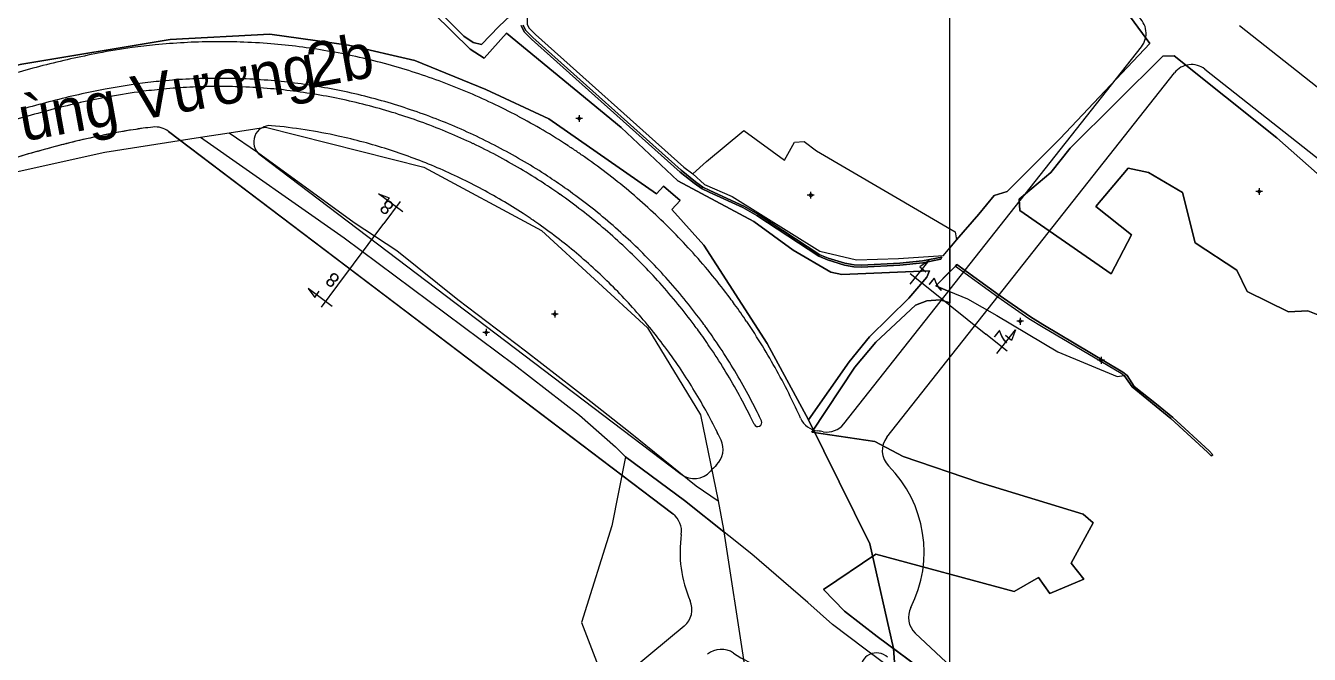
# Model space of a CAD drawing. Extents: x 547408 to 554234, y 1833375 to 1843904.
# Drawn here: x 551159.2 to 551632.5, y 1840029.8 to 1840261.5 of the extents above; entities that cross this region are included whole.
import ezdxf

# ---------------------------------------------------------------- set-up
doc = ezdxf.new("R2010")
doc.units = 0
for name, color, linetype in [('Level 1', 7, 'Continuous'), ('Level 10', 7, 'Continuous'), ('Level 11', 7, 'Continuous'), ('Level 2', 7, 'Continuous'), ('Level 30', 7, 'Continuous'), ('Level 4', 7, 'Continuous'), ('Level 5', 7, 'Continuous'), ('Level 52', 7, 'Continuous'), ('Level 62', 7, 'Continuous')]:
    doc.layers.add(name, color=color, linetype=linetype)

msp = doc.modelspace()

# ---------------------------------------------------------------- linework, layer by layer
at = {"layer": 'Level 1'}
for points in [[(551298.25, 1840192.83), (551289.32, 1840199.49)], [(551289.32, 1840199.49), (551293.24, 1840198.09), (551291.54, 1840195.81)], [(551297.32, 1840196.68), (551291.27, 1840188.56)], [(551274.36, 1840165.9), (551291.27, 1840188.56)], [(551485.37, 1840166.24), (551492.34, 1840174.93)], [(551492.34, 1840174.93), (551488.9, 1840172.59), (551491.11, 1840170.81)], [(551485.3, 1840170.19), (551493.19, 1840163.86)], [(551272.25, 1840158), (551263.33, 1840164.66)], [(551263.33, 1840164.66), (551265.79, 1840161.3), (551267.49, 1840163.58)], [(551268.31, 1840157.79), (551274.36, 1840165.9)], [(551493.19, 1840163.86), (551513.22, 1840147.8)], [(551521.12, 1840141.47), (551513.22, 1840147.8)], [(551517.24, 1840140.68), (551524.21, 1840149.37)], [(551524.21, 1840149.37), (551522.67, 1840145.5), (551520.46, 1840147.28)]]:
    msp.add_lwpolyline(points, dxfattribs=at)
at = {"layer": 'Level 10'}
for p, q in [((551223.68, 1840220.36), (551234.22, 1840222.01)), ((551479.19, 1840031.88), (551479.81, 1840023.44))]:
    msp.add_line(p, q, dxfattribs=at)
for points in [[(551337.34, 1840416.8), (551356.2, 1840388.16), (551359.85, 1840383.45), (551396.5, 1840358.02), (551436.71, 1840341.21), (551437.05, 1840337.04), (551485.36, 1840316.17), (551502.75, 1840308.17), (551555.02, 1840280.41), (551573.65, 1840254.89), (551540.6, 1840219.85), (551521.15, 1840200.4), (551516.28, 1840198.85), (551510.66, 1840192.04), (551502.47, 1840182.58)], [(551259.76, 1840375.42), (551288.14, 1840367.77), (551291.89, 1840366.36), (551309.01, 1840357.78), (551311.52, 1840356.1), (551313.73, 1840354.06), (551327.55, 1840336.48), (551333.43, 1840328.41), (551339.17, 1840319.61), (551348.33, 1840297.81), (551350.15, 1840291.02), (551349.89, 1840287.18), (551349.24, 1840283.76), (551345.39, 1840269.67), (551344.15, 1840264.23), (551344.16, 1840262.03), (551344.79, 1840260.68), (551347.22, 1840258.23), (551401.92, 1840209.39), (551405.26, 1840206.92)], [(551491.72, 1840022.65), (551479.19, 1840031.88), (551470.49, 1840070.46), (551447.9, 1840116.2), (551462.83, 1840137.59), (551470.37, 1840146.83), (551484.81, 1840161.02), (551491.42, 1840168.75), (551492.44, 1840171.15), (551460.1, 1840169.81), (551456.07, 1840170.6), (551442.19, 1840178.74), (551427.75, 1840189.29), (551399.65, 1840204.25), (551378.76, 1840224.01), (551336.54, 1840258.77), (551328.33, 1840249.46), (551323.1, 1840252.78), (551296.21, 1840279.42)], [(551296.21, 1840279.42), (551323.1, 1840252.78), (551328.33, 1840249.46), (551336.54, 1840258.77), (551378.76, 1840224.01), (551399.65, 1840204.25), (551427.75, 1840189.29), (551442.19, 1840178.74), (551456.07, 1840170.6), (551460.1, 1840169.81), (551492.44, 1840171.15), (551491.42, 1840168.75), (551484.81, 1840161.02), (551470.37, 1840146.83), (551462.83, 1840137.59), (551447.9, 1840116.2)], [(551297.9, 1840280.77), (551320.72, 1840257.59), (551324.25, 1840255.33), (551327.31, 1840254.53), (551333.66, 1840261.14), (551340.13, 1840267.26)], [(551340.13, 1840267.26), (551333.66, 1840261.14), (551327.31, 1840254.53), (551324.25, 1840255.33), (551320.72, 1840257.59), (551297.9, 1840280.77)], [(551344.16, 1840262.03), (551344.79, 1840260.68), (551347.22, 1840258.23), (551401.92, 1840209.39), (551405.26, 1840206.92), (551409.53, 1840202.9), (551419.73, 1840198.52), (551451.99, 1840178.33), (551465.55, 1840175.24), (551481.05, 1840175.67), (551497.62, 1840176.8), (551502.47, 1840182.58), (551510.66, 1840192.04), (551516.28, 1840198.85), (551521.15, 1840200.4), (551540.6, 1840219.85), (551573.65, 1840254.89), (551555.02, 1840280.41)], [(551342.62, 1840261.68), (551343.51, 1840259.78), (551346.16, 1840257.11), (551400.89, 1840208.24), (551406.21, 1840203.93), (551408.91, 1840202.01), (551411.46, 1840200.71), (551424.03, 1840195), (551429.47, 1840191.9), (551452.02, 1840176.98), (551455.07, 1840175.84), (551461.19, 1840174.01), (551464.73, 1840173.3), (551467.39, 1840173.25), (551481.53, 1840173.9), (551489.85, 1840174.79), (551496.98, 1840176.15), (551496.59, 1840175.38), (551489.97, 1840174.07), (551481.57, 1840173.22), (551467.42, 1840172.51), (551464.55, 1840172.6), (551461.07, 1840173.2), (551454.86, 1840175.13), (551451.62, 1840176.48), (551428.74, 1840191.48), (551423.61, 1840194.51), (551411.27, 1840200.07), (551408.61, 1840201.33), (551405.66, 1840203.46), (551400.51, 1840207.49), (551345.68, 1840256.55), (551343.03, 1840259.23), (551341.88, 1840261.58)], [(551341.88, 1840261.58), (551343.03, 1840259.23), (551345.68, 1840256.55), (551400.51, 1840207.49), (551405.66, 1840203.46), (551408.61, 1840201.33), (551411.27, 1840200.07), (551423.61, 1840194.51), (551428.74, 1840191.48), (551451.62, 1840176.48), (551454.86, 1840175.13), (551461.07, 1840173.2), (551464.55, 1840172.6), (551467.42, 1840172.51), (551481.57, 1840173.22), (551489.97, 1840174.07), (551496.59, 1840175.38), (551496.98, 1840176.15), (551489.85, 1840174.79), (551481.53, 1840173.9), (551467.39, 1840173.25), (551464.73, 1840173.3), (551461.19, 1840174.01), (551455.07, 1840175.84), (551452.02, 1840176.98)], [(551452.02, 1840176.98), (551429.47, 1840191.9), (551424.03, 1840195), (551411.46, 1840200.71), (551408.91, 1840202.01), (551406.21, 1840203.93), (551400.89, 1840208.24), (551346.16, 1840257.11), (551343.51, 1840259.78), (551342.62, 1840261.68)], [(551087.08, 1840232.84), (551113.62, 1840237.67), (551157.83, 1840247.28), (551212.51, 1840256.45), (551249.32, 1840258.41), (551278.22, 1840254.26), (551302.73, 1840248.63), (551328.85, 1840238), (551352.1, 1840227.14), (551391.84, 1840199.51), (551394.36, 1840202.34), (551400.55, 1840197.05), (551397.44, 1840193.76), (551409.31, 1840180.56), (551432.59, 1840144.3), (551447.9, 1840116.2)], [(551663.96, 1840181.68), (551620.54, 1840220.1), (551582.7, 1840250.32), (551578.43, 1840250.27), (551544.27, 1840216.35), (551537.16, 1840207.32), (551525.53, 1840197.49), (551525.79, 1840193.33), (551559.42, 1840169.99), (551566.97, 1840184.42), (551553.81, 1840194.83), (551565.75, 1840208.96), (551573.2, 1840207.31), (551585.68, 1840200.03), (551590.43, 1840181.43), (551605.77, 1840171.4), (551609.56, 1840163.46), (551624.84, 1840156.02), (551631.93, 1840156.42), (551637.43, 1840154.21)], [(551644.05, 1840150.43), (551637.43, 1840154.21), (551631.93, 1840156.42), (551624.84, 1840156.02), (551609.56, 1840163.46), (551605.77, 1840171.4), (551590.43, 1840181.43), (551585.68, 1840200.03), (551573.2, 1840207.31), (551565.75, 1840208.96), (551553.81, 1840194.83), (551566.97, 1840184.42), (551559.42, 1840169.99), (551525.79, 1840193.33), (551525.53, 1840197.49), (551537.16, 1840207.32), (551544.27, 1840216.35), (551578.43, 1840250.27), (551582.7, 1840250.32), (551620.54, 1840220.1), (551663.96, 1840181.68)], [(551234.22, 1840222.01), (551247.67, 1840224.11), (551306.01, 1840209.36), (551349.44, 1840185.98), (551388.55, 1840150.17), (551407.98, 1840118.08), (551414.51, 1840086.3)], [(551234.22, 1840222.01), (551244.71, 1840214.84), (551280.35, 1840188.93), (551296.02, 1840178.62), (551318.55, 1840160.6), (551343.46, 1840141.65), (551367.55, 1840122.96), (551382.15, 1840111.5), (551406.46, 1840091.83), (551414.51, 1840086.3)], [(551405.26, 1840206.92), (551410.22, 1840211.38), (551424, 1840222.79), (551439.03, 1840211.86), (551442.66, 1840218.57), (551446.29, 1840218.81), (551450.83, 1840215.35), (551501.88, 1840185.44), (551502.47, 1840182.58)], [(550958.44, 1840184.78), (550961.84, 1840184.42), (550973.02, 1840183.6), (550988.05, 1840184.12), (550996.05, 1840185.53), (551025.22, 1840188.98), (551050.28, 1840195.61), (551053.57, 1840196.32), (551072.13, 1840199.09), (551072.47, 1840199.25), (551072.93, 1840176.13), (551095.54, 1840182.55), (551145.69, 1840205.4), (551188.39, 1840214.84), (551223.68, 1840220.36)], [(551223.68, 1840220.36), (551276.64, 1840183.29), (551339.39, 1840136.6), (551363.4, 1840117.89), (551376.74, 1840106.21), (551380.41, 1840102.63), (551402.18, 1840086.48), (551416.64, 1840074.89)], [(551405.26, 1840206.92), (551409.53, 1840202.9), (551419.73, 1840198.52), (551451.99, 1840178.33), (551465.55, 1840175.24), (551481.05, 1840175.67), (551497.62, 1840176.8), (551502.47, 1840182.58)], [(551501.98, 1840172.9), (551494.84, 1840165.54), (551506.42, 1840160.77), (551517.22, 1840154.71), (551539.76, 1840141.3), (551561.64, 1840132.16), (551564.25, 1840132.61)], [(551501.98, 1840172.9), (551502.48, 1840173.43), (551518.19, 1840162.12), (551529.66, 1840154.23), (551534.23, 1840151.31), (551563.73, 1840133.82), (551565.37, 1840132.53), (551567.94, 1840128.53), (551576.16, 1840121.99), (551582.14, 1840117.13), (551595.5, 1840104.82), (551596.94, 1840103.36), (551596.29, 1840102.9), (551594.9, 1840104.3), (551581.46, 1840116.73), (551567.15, 1840128.42), (551564.25, 1840132.61)], [(551501.98, 1840172.9), (551517.7, 1840161.51), (551529.12, 1840153.58), (551534.37, 1840150.37), (551563.09, 1840133.36), (551564.25, 1840132.61)], [(551447.9, 1840116.2), (551470.49, 1840070.46), (551479.19, 1840031.88)], [(551414.51, 1840086.3), (551416.51, 1840075.76), (551416.64, 1840074.89)], [(551416.64, 1840074.89), (551424.17, 1840026.23), (551434.21, 1839998.79), (551424.62, 1839987.08), (551436.5, 1839902.05), (551417.51, 1839889.51), (551418.07, 1839881.03), (551443.01, 1839878.23), (551448.98, 1839814.54), (551438.57, 1839772.51), (551443.94, 1839723.78), (551445.03, 1839675.24), (551460.86, 1839645.99), (551461.53, 1839640.22)], [(551479.19, 1840031.88), (551491.72, 1840022.65), (551504.83, 1840012.79), (551525.28, 1839998.11), (551531.52, 1839992.14), (551535.84, 1839987.35), (551539.01, 1839981.64), (551542.04, 1839974.55), (551545.3, 1839961.14), (551546.05, 1839952.96), (551546.34, 1839946.93), (551543.19, 1839869.23), (551544.43, 1839861.3), (551546.75, 1839852.39), (551550.77, 1839842.78), (551557.21, 1839832.1), (551563.29, 1839819.68), (551567.32, 1839808.84), (551568.48, 1839802.21), (551568.74, 1839784.91), (551562.88, 1839720.86), (551563.27, 1839710.01), (551563.76, 1839702.35), (551560.66, 1839693.61)]]:
    msp.add_lwpolyline(points, dxfattribs=at)
msp.add_lwpolyline([(551518.19, 1840162.12), (551502.48, 1840173.43), (551501.98, 1840172.9), (551494.84, 1840165.54), (551506.42, 1840160.77), (551517.22, 1840154.71), (551539.76, 1840141.3), (551561.64, 1840132.16), (551564.25, 1840132.61), (551567.15, 1840128.42), (551581.46, 1840116.73), (551594.9, 1840104.3), (551596.29, 1840102.9), (551596.94, 1840103.36), (551595.5, 1840104.82), (551582.14, 1840117.13), (551576.16, 1840121.99), (551567.94, 1840128.53), (551565.37, 1840132.53), (551563.73, 1840133.82), (551534.23, 1840151.31), (551529.66, 1840154.23)], close=True, dxfattribs=at)
at = {"layer": 'Level 11'}
for p, q in [((551362.69, 1840227.27), (551362.06, 1840227.27)), ((551363.31, 1840227.89), (551362.69, 1840227.27)), ((551362.69, 1840227.27), (551363.31, 1840226.65)), ((551363.31, 1840228.52), (551363.31, 1840227.89)), ((551363.94, 1840227.27), (551363.31, 1840227.89)), ((551363.31, 1840226.65), (551363.94, 1840227.27)), ((551363.31, 1840226.65), (551363.31, 1840226.02)), ((551364.56, 1840227.27), (551363.94, 1840227.27)), ((551448.01, 1840199.02), (551447.39, 1840199.02)), ((551448.64, 1840199.65), (551448.01, 1840199.02)), ((551448.01, 1840199.02), (551448.64, 1840198.39)), ((551448.64, 1840200.27), (551448.64, 1840199.65)), ((551449.27, 1840199.02), (551448.64, 1840199.65)), ((551448.64, 1840198.39), (551449.27, 1840199.02)), ((551448.64, 1840198.39), (551448.64, 1840197.77)), ((551449.89, 1840199.02), (551449.27, 1840199.02)), ((551613.33, 1840200.38), (551612.71, 1840200.38)), ((551613.96, 1840201.01), (551613.33, 1840200.38)), ((551613.33, 1840200.38), (551613.96, 1840199.75)), ((551613.96, 1840201.63), (551613.96, 1840201.01)), ((551614.59, 1840200.38), (551613.96, 1840201.01)), ((551613.96, 1840199.75), (551614.59, 1840200.38)), ((551613.96, 1840199.75), (551613.96, 1840199.13)), ((551615.21, 1840200.38), (551614.59, 1840200.38)), ((551353.73, 1840155.2), (551353.1, 1840155.2)), ((551354.35, 1840155.83), (551353.73, 1840155.2)), ((551353.73, 1840155.2), (551354.35, 1840154.57)), ((551354.35, 1840156.45), (551354.35, 1840155.83)), ((551354.97, 1840155.2), (551354.35, 1840155.83)), ((551354.35, 1840154.57), (551354.97, 1840155.2)), ((551355.6, 1840155.2), (551354.97, 1840155.2)), ((551354.35, 1840154.57), (551354.35, 1840153.95)), ((551525.23, 1840152.53), (551524.61, 1840152.53)), ((551525.86, 1840153.15), (551525.23, 1840152.53)), ((551525.23, 1840152.53), (551525.86, 1840151.91)), ((551525.86, 1840153.78), (551525.86, 1840153.15)), ((551526.49, 1840152.53), (551525.86, 1840153.15)), ((551525.86, 1840151.91), (551526.49, 1840152.53)), ((551525.86, 1840151.91), (551525.86, 1840151.28)), ((551527.11, 1840152.53), (551526.49, 1840152.53)), ((551328.37, 1840148.45), (551327.74, 1840148.45)), ((551328.99, 1840149.07), (551328.37, 1840148.45)), ((551328.37, 1840148.45), (551328.99, 1840147.83)), ((551328.99, 1840149.7), (551328.99, 1840149.07)), ((551329.61, 1840148.45), (551328.99, 1840149.07)), ((551328.99, 1840147.83), (551329.61, 1840148.45)), ((551328.99, 1840147.83), (551328.99, 1840147.2)), ((551330.24, 1840148.45), (551329.61, 1840148.45)), ((551555.06, 1840138.16), (551554.44, 1840138.16)), ((551555.69, 1840138.79), (551555.06, 1840138.16)), ((551555.06, 1840138.16), (551555.69, 1840137.53)), ((551555.69, 1840139.41), (551555.69, 1840138.79)), ((551556.31, 1840138.16), (551555.69, 1840138.79)), ((551555.69, 1840137.53), (551556.31, 1840138.16)), ((551555.69, 1840137.53), (551555.69, 1840136.91)), ((551556.94, 1840138.16), (551556.31, 1840138.16))]:
    msp.add_line(p, q, dxfattribs=at)
for centre in [(551363.31, 1840227.27), (551448.64, 1840199.02), (551613.96, 1840200.38), (551354.35, 1840155.2), (551525.86, 1840152.53), (551328.99, 1840148.45), (551555.69, 1840138.16)]:
    msp.add_circle(centre, 0.15, dxfattribs=at)
at = {"layer": 'Level 2'}
for points in [[(551479.81, 1840023.44), (551479.19, 1840031.88), (551470.49, 1840070.46), (551447.9, 1840116.2), (551432.59, 1840144.3), (551409.31, 1840180.56), (551397.44, 1840193.76), (551400.55, 1840197.05), (551394.36, 1840202.34), (551391.84, 1840199.51), (551352.1, 1840227.14), (551328.85, 1840238), (551302.73, 1840248.63), (551278.22, 1840254.26), (551249.32, 1840258.41), (551212.51, 1840256.45), (551157.83, 1840247.28), (551113.62, 1840237.67), (551087.08, 1840232.84)], [(551145.69, 1840205.4), (551188.39, 1840214.84), (551223.68, 1840220.36), (551234.22, 1840222.01), (551247.67, 1840224.11), (551306.01, 1840209.36), (551349.44, 1840185.98), (551388.55, 1840150.17), (551407.98, 1840118.08), (551414.51, 1840086.3), (551416.51, 1840075.76), (551416.64, 1840074.89), (551424.17, 1840026.23)]]:
    msp.add_lwpolyline(points, dxfattribs=at)
at = {"layer": 'Level 30'}
for points in [[(551606.69, 1840261.53), (551840.93, 1840076.67)], [(551460.91, 1840114.74), (551570.58, 1840253.71)], [(551593.99, 1840245.44), (551830.47, 1840058.81)], [(551476.77, 1840109.83), (551582.75, 1840244.11)], [(551211.9, 1840222.53), (551299.03, 1840156.47)], [(551397.87, 1840081.51), (551211.9, 1840222.53)], [(551245.67, 1840213.87), (551400.89, 1840096.17)], [(551299.03, 1840156.47), (551332.21, 1840131.3)], [(551332.21, 1840131.3), (551397.87, 1840081.51)], [(551402, 1840040.17), (551258.11, 1839920.73)], [(551530.94, 1839996.64), (551487.23, 1840037.6)]]:
    msp.add_lwpolyline(points, dxfattribs=at)
for centre, radius, start, end in [((551564.3, 1840258.67), 8, 321.7202, 51.7202), ((551229.62, 1840032.38), 223.16, 93.0822, 95.8126), ((551230.96, 1840007.52), 248.06, 90.6066, 93.0822), ((551230.76, 1840026.45), 229.12, 88.1154, 90.6066), ((551230.61, 1840021.79), 233.79, 85.3316, 88.1154), ((551230.89, 1840025.32), 230.25, 82.7187, 85.3316), ((551254.69, 1839895.81), 362.1, 100.9398, 102.5838), ((551228.24, 1840032.67), 222.71, 97.6737, 100.9398), ((551233.76, 1839991.7), 264.05, 95.8126, 97.6737), ((551228.81, 1840009.03), 246.67, 80.2653, 82.7187), ((551231.67, 1840025.7), 229.75, 77.6159, 80.2653), ((551230.65, 1840021.04), 234.52, 74.9477, 77.6159), ((551307.33, 1839700.38), 564.45, 104.5403, 105.5914), ((551242.69, 1839949.61), 306.98, 102.5838, 104.5403), ((551231.75, 1840025.13), 230.29, 72.3057, 74.9477), ((551589.03, 1840239.16), 8, 51.7202, 141.7202), ((551233.76, 1839991.7), 250.55, 95.8126, 97.6737), ((551229.62, 1840032.38), 209.66, 93.0822, 95.8126), ((551230.96, 1840007.52), 234.56, 90.6066, 93.0822), ((551230.76, 1840026.45), 215.62, 88.1154, 90.6066), ((551230.61, 1840021.79), 220.29, 85.3316, 88.1154), ((551230.89, 1840025.32), 216.75, 82.7187, 85.3316), ((551227.03, 1840010.35), 245.8, 69.8574, 72.3057), ((551232.5, 1840025.25), 229.93, 67.213, 69.8574), ((551242.69, 1839949.61), 293.48, 102.5838, 104.5403), ((551254.69, 1839895.81), 348.6, 100.9398, 102.5838), ((551228.24, 1840032.67), 209.21, 97.6737, 100.9398), ((551228.24, 1840032.67), 206.21, 97.6737, 100.9398), ((551233.76, 1839991.7), 247.55, 95.8126, 97.6737), ((551229.62, 1840032.38), 206.66, 93.0822, 95.8126), ((551230.96, 1840007.52), 231.56, 90.6066, 93.0822), ((551230.76, 1840026.45), 212.62, 88.1154, 90.6066), ((551230.61, 1840021.79), 217.29, 85.3316, 88.1154), ((551230.89, 1840025.32), 213.75, 82.7187, 85.3316), ((551228.81, 1840009.03), 230.17, 80.2653, 82.7187), ((551228.81, 1840009.03), 233.17, 80.2653, 82.7187), ((551231.67, 1840025.7), 213.25, 77.6159, 80.2653), ((551231.67, 1840025.7), 216.25, 77.6159, 80.2653), ((551230.65, 1840021.04), 221.02, 74.9477, 77.6159), ((551230.54, 1840020.57), 235, 64.6248, 67.213), ((551307.33, 1839700.38), 550.95, 104.5403, 105.5914), ((551242.69, 1839949.61), 290.48, 102.5838, 104.5403), ((551254.69, 1839895.81), 345.6, 100.9398, 102.5838), ((551230.65, 1840021.04), 218.02, 74.9477, 77.6159), ((551231.75, 1840025.13), 213.79, 72.3057, 74.9477), ((551231.75, 1840025.13), 216.79, 72.3057, 74.9477), ((551227.03, 1840010.35), 232.3, 69.8574, 72.3057), ((551230.54, 1840020.58), 235, 62.0647, 64.6248), ((551281.39, 1839793.32), 451.47, 105.5914, 106.8487), ((551307.33, 1839700.38), 547.95, 104.5403, 105.5914), ((551227.03, 1840010.35), 229.3, 69.8574, 72.3057), ((551232.5, 1840025.25), 216.43, 67.213, 69.8574), ((551230.54, 1840020.57), 235, 59.4368, 62.0647), ((551243.56, 1839946.99), 279.73, 99.1895, 103.6108), ((551254.69, 1839895.81), 332.1, 100.9398, 102.5838), ((551228.24, 1840032.67), 192.71, 96.582, 100.9398), ((551228.24, 1840032.71), 192.67, 96.5818, 98.7611), ((551207.07, 1840216.16), 8, 52.826, 96.582), ((551207.07, 1840216.16), 8, 52.826, 96.582), ((551249.3, 1840218.65), 6, 84.7803, 232.826), ((551231.67, 1840025.7), 199.75, 77.6159, 84.7803), ((551232.5, 1840025.25), 213.43, 67.213, 69.8574), ((551230.54, 1840020.57), 218.5, 64.6248, 67.213), ((551230.54, 1840020.57), 221.5, 64.6248, 67.213), ((551230.54, 1840020.58), 235, 56.8454, 59.4368), ((551293.91, 1839748.6), 484.4, 103.8761, 107.3657), ((551307.33, 1839700.38), 534.45, 104.5403, 105.5914), ((551242.69, 1839949.61), 276.98, 102.5838, 104.5403), ((551230.65, 1840021.04), 204.52, 74.9477, 77.6159), ((551231.75, 1840025.13), 200.29, 72.3057, 74.9477), ((551230.54, 1840020.58), 218.5, 62.0647, 64.6248), ((551230.54, 1840020.58), 221.5, 62.0647, 64.6248), ((551230.53, 1840020.57), 235.01, 55.8508, 56.8454), ((551281.39, 1839793.32), 437.97, 105.5914, 106.8487), ((551227.03, 1840010.35), 215.8, 69.8574, 72.3057), ((551232.5, 1840025.25), 199.93, 67.213, 69.8574), ((551230.54, 1840020.57), 218.5, 59.4368, 62.0647), ((551230.54, 1840020.57), 221.5, 59.4368, 62.0647), ((551244.16, 1840040.66), 210.73, 54.7733, 55.8508), ((551217.37, 1840002.72), 257.18, 52.398, 54.7733), ((551230.54, 1840020.57), 205, 64.6248, 67.213), ((551230.54, 1840020.58), 218.5, 56.8454, 59.4368), ((551230.54, 1840020.58), 221.5, 56.8454, 59.4368), ((551230.54, 1840020.58), 205, 62.0647, 64.6248), ((551230.53, 1840020.57), 218.51, 55.8508, 56.8454), ((551230.53, 1840020.57), 221.51, 55.8508, 56.8454), ((551244.16, 1840040.66), 197.23, 54.7733, 55.8508), ((551242.15, 1840034.89), 216.57, 49.5527, 52.398), ((551230.54, 1840020.57), 205, 59.4368, 62.0647), ((551244.16, 1840040.66), 194.23, 54.7733, 55.8508), ((551217.37, 1840002.72), 240.68, 52.398, 54.7733), ((551217.37, 1840002.72), 243.68, 52.398, 54.7733), ((551215.81, 1840004), 257.16, 47.1867, 49.5527), ((551230.54, 1840020.58), 205, 56.8454, 59.4368), ((551242.15, 1840034.89), 200.07, 49.5527, 52.398), ((551242.15, 1840034.89), 203.07, 49.5527, 52.398), ((551230.53, 1840020.57), 205.01, 55.8508, 56.8454), ((551244.16, 1840040.66), 180.73, 54.7733, 55.8508), ((551217.37, 1840002.72), 227.18, 52.398, 54.7733), ((551215.81, 1840004), 243.66, 47.1867, 49.5527), ((551241.96, 1840032.22), 218.69, 44.4186, 47.1867), ((551215.81, 1840004), 240.66, 47.1867, 49.5527), ((551219.16, 1840009.89), 250.61, 42.0379, 44.4186), ((551242.15, 1840034.89), 186.57, 49.5527, 52.398), ((551241.96, 1840032.22), 202.19, 44.4186, 47.1867), ((551241.96, 1840032.22), 205.19, 44.4186, 47.1867), ((551215.81, 1840004), 227.16, 47.1867, 49.5527), ((551219.16, 1840009.89), 237.11, 42.0379, 44.4186), ((551240.43, 1840029.06), 221.97, 39.1866, 42.0379), ((551241.96, 1840032.22), 188.69, 44.4186, 47.1867), ((551219.16, 1840009.89), 234.11, 42.0379, 44.4186), ((551240.43, 1840029.06), 205.47, 39.1866, 42.0379), ((551240.43, 1840029.06), 208.47, 39.1866, 42.0379), ((551218.3, 1840011.02), 250.52, 36.7927, 39.1866), ((551219.16, 1840009.89), 220.61, 42.0379, 44.4186), ((551218.3, 1840011.02), 237.02, 36.7927, 39.1866), ((551265.48, 1840046.3), 191.61, 35.9362, 36.7927), ((551240.43, 1840029.06), 191.97, 39.1866, 42.0379), ((551218.3, 1840011.02), 234.02, 36.7927, 39.1866), ((551212.87, 1840008.17), 256.58, 34.2144, 35.9362), ((551265.48, 1840046.3), 175.11, 35.9362, 36.7927), ((551265.48, 1840046.3), 178.11, 35.9362, 36.7927), ((551212.87, 1840008.17), 243.08, 34.2144, 35.9362), ((551242.83, 1840028.54), 220.36, 31.43, 34.2144), ((551218.3, 1840011.02), 220.52, 36.7927, 39.1866), ((551212.87, 1840008.17), 240.08, 34.2144, 35.9362), ((551265.48, 1840046.3), 161.61, 35.9362, 36.7927), ((551212.87, 1840008.17), 226.58, 34.2144, 35.9362), ((551242.83, 1840028.54), 203.86, 31.43, 34.2144), ((551242.83, 1840028.54), 206.86, 31.43, 34.2144), ((551214.19, 1840011.04), 253.92, 29.0463, 31.43), ((551214.19, 1840011.04), 240.42, 29.0463, 31.43), ((551242.83, 1840028.54), 190.36, 31.43, 34.2144), ((551214.19, 1840011.04), 237.42, 29.0463, 31.43), ((551244.18, 1840027.7), 219.62, 26.2544, 29.0463), ((551214.19, 1840011.04), 223.92, 29.0463, 31.43), ((551244.18, 1840027.7), 206.12, 26.2544, 29.0463), ((551244.18, 1840027.7), 203.12, 26.2544, 29.0463), ((551216.04, 1840013.82), 250.99, 24.2189, 26.2544), ((551244.18, 1840027.7), 189.62, 26.2544, 29.0463), ((551216.04, 1840013.82), 234.49, 25.4472, 26.2544), ((551216.04, 1840013.82), 237.49, 25.4472, 26.2544), ((551429.14, 1840115.22), 1.5, 205.4472, 25.4472), ((551452.24, 1840120.06), 8, 204.2189, 262.6729), ((551454.63, 1840119.7), 8, 260.0574, 321.7202), ((551408.37, 1840105.33), 8, 314.4413, 25.4471), ((551216.04, 1840013.82), 220.99, 25.4471, 26.2544), ((551445.48, 1840067.49), 45, 80.0574, 82.6729), ((551483.05, 1840104.87), 8, 141.7202, 224.8465), ((551445.48, 1840067.49), 45, 134.4413, 138.602), ((551445.48, 1840067.49), 45, 333.0109, 44.8465), ((551405.72, 1840102.54), 8, 232.826, 318.602), ((551393.03, 1840075.14), 8, 351.7041, 52.826), ((551445.48, 1840067.49), 45, 171.7041, 203.5389), ((551396.89, 1840046.33), 8, 309.6978, 23.5389), ((551492.7, 1840043.44), 8, 153.0109, 226.852), ((551415.73, 1840023.63), 8, 55.8566, 129.6978), ((551445.48, 1840067.49), 45, 235.8566, 252.2189), ((551472.91, 1840024.3), 6, 46.852, 184.1824)]:
    msp.add_arc(centre, radius, start, end, dxfattribs=at)
at = {"layer": 'Level 52'}
for p, q in [((551500, 1840179.64), (551502.47, 1840182.58)), ((551502.47, 1840182.58), (551500, 1840179.64)), ((551500, 1840170.86), (551500, 1840179.64)), ((551500, 1840179.64), (551500, 1840170.86)), ((551500, 1840159.31), (551500, 1840163.41)), ((551500, 1840163.41), (551500, 1840159.31)), ((551461.11, 1840045.73), (551453.41, 1840053.69)), ((551473.12, 1840036.35), (551461.11, 1840045.73)), ((551491.72, 1840022.65), (551473.12, 1840036.35))]:
    msp.add_line(p, q, dxfattribs=at)
for points in [[(551573.65, 1840254.89), (551555.02, 1840280.41), (551502.75, 1840308.17), (551500, 1840309.43)], [(551500, 1840309.43), (551502.75, 1840308.17), (551555.02, 1840280.41), (551573.65, 1840254.89)], [(551502.47, 1840182.58), (551510.66, 1840192.04), (551516.28, 1840198.85), (551521.15, 1840200.4), (551540.6, 1840219.85), (551573.65, 1840254.89)], [(551573.65, 1840254.89), (551540.6, 1840219.85), (551521.15, 1840200.4), (551516.28, 1840198.85), (551510.66, 1840192.04), (551502.47, 1840182.58)], [(551500, 1840163.41), (551494.84, 1840165.54), (551500, 1840170.86)], [(551500, 1840170.86), (551494.84, 1840165.54), (551500, 1840163.41)], [(551449.13, 1840111.67), (551464.94, 1840135.58), (551472.63, 1840144.84), (551487.3, 1840158.47), (551491.49, 1840160.02), (551496.35, 1840160.46), (551500, 1840159.31)], [(551500, 1840159.31), (551496.35, 1840160.46), (551491.49, 1840160.02), (551487.3, 1840158.47), (551472.63, 1840144.84), (551464.94, 1840135.58), (551449.13, 1840111.67)], [(551552.81, 1840078.28), (551549.1, 1840081.48), (551510.94, 1840093.11), (551482.69, 1840102.72), (551472.35, 1840108.24), (551449.13, 1840111.67)], [(551449.13, 1840111.67), (551472.35, 1840108.24), (551482.69, 1840102.72), (551510.94, 1840093.11), (551549.1, 1840081.48), (551552.81, 1840078.28)], [(551380.41, 1840102.63), (551375.37, 1840077.11), (551364.14, 1840041.48), (551380.09, 1840000)], [(551536.48, 1839869.75), (551540.82, 1839945.93), (551540.38, 1839955.25), (551538.81, 1839963.99), (551536.79, 1839970.12), (551532.43, 1839978.75), (551527.81, 1839986.2), (551521.78, 1839991.93), (551515.92, 1839996.51), (551468.78, 1840031.67), (551456.7, 1840040.77), (551447.59, 1840048.84), (551426.95, 1840066.64), (551402.18, 1840086.48), (551380.41, 1840102.63)], [(551549.35, 1840057.52), (551544.68, 1840063.33), (551552.81, 1840078.28)], [(551552.81, 1840078.28), (551544.68, 1840063.33), (551549.35, 1840057.52)], [(551453.41, 1840053.69), (551472.69, 1840066.67), (551523.67, 1840052.94)], [(551523.67, 1840052.94), (551472.69, 1840066.67), (551453.41, 1840053.69)], [(551523.67, 1840052.94), (551532.62, 1840058.13), (551536.83, 1840052.18), (551549.35, 1840057.52)], [(551549.35, 1840057.52), (551536.83, 1840052.18), (551532.62, 1840058.13), (551523.67, 1840052.94)], [(551453.41, 1840053.69), (551461.11, 1840045.73), (551473.12, 1840036.35), (551491.72, 1840022.65), (551500, 1840016.42)]]:
    msp.add_lwpolyline(points, dxfattribs=at)
at = {"layer": 'Level 62'}
msp.add_line((551500, 1835000), (551500, 1841000), dxfattribs=at)

# ---------------------------------------------------------------- texts
at = {"layer": 'Level 1'}
for s, rotation, p in [('8', 143.2723, (551295.46, 1840195.48)), ('8', 143.2723, (551275.45, 1840168.67)), ('7', 51.2723, (551495.93, 1840162.68)), ('7', 51.2723, (551519.99, 1840143.38))]:
    msp.add_text(s, height=5.21, rotation=rotation, dxfattribs=at).set_placement(p)
at = {"layer": 'Level 4'}
msp.add_text('2b', height=16.418, rotation=10.3658, dxfattribs=at).set_placement((551264.56, 1840238.45))
at = {"layer": 'Level 5'}
msp.add_text('Đường Hùng Vương', height=16.4176, rotation=10.3658, dxfattribs=at).set_placement((551068.36, 1840202.33))

doc.saveas('drawing.dxf')
